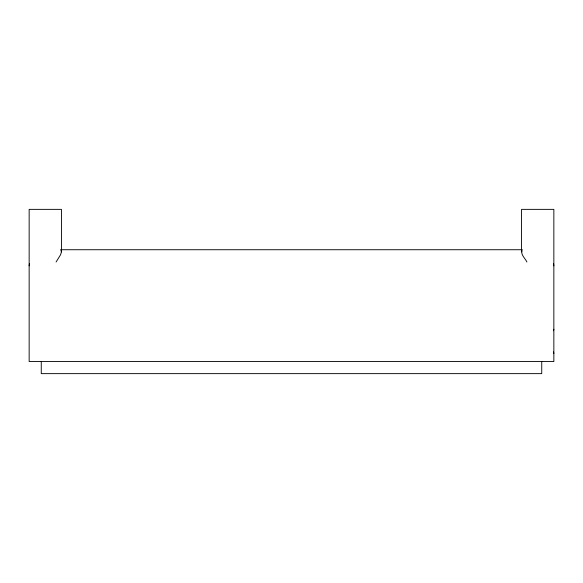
<?xml version="1.0" encoding="UTF-8"?>
<svg xmlns="http://www.w3.org/2000/svg" width="583" height="583" viewBox="0 0 583 583"><rect width="100%" height="100%" fill="white"/><g stroke="black" fill="none" stroke-linecap="round" stroke-linejoin="round"><path stroke-width="0.87" d="M553.85 329.235L553.544 330.78M29.15 265.87L29.434 263.552M526.923 262.007C525.421 258.568 520.379 254.662 522.106 250.573M521.559 251.885L521.559 209.363L553.85 209.363L553.85 361.526L29.15 361.526L29.15 209.363L61.441 209.363L61.441 251.885L60.574 254.756L56.077 262.007M60.545 249.728L522.361 249.728M60.894 250.573L61.441 251.885M553.544 351.913L553.85 353.458M553.566 263.552L553.85 265.87M541.738 361.526L541.738 373.637L41.262 373.637L41.262 361.526"/></g></svg>
